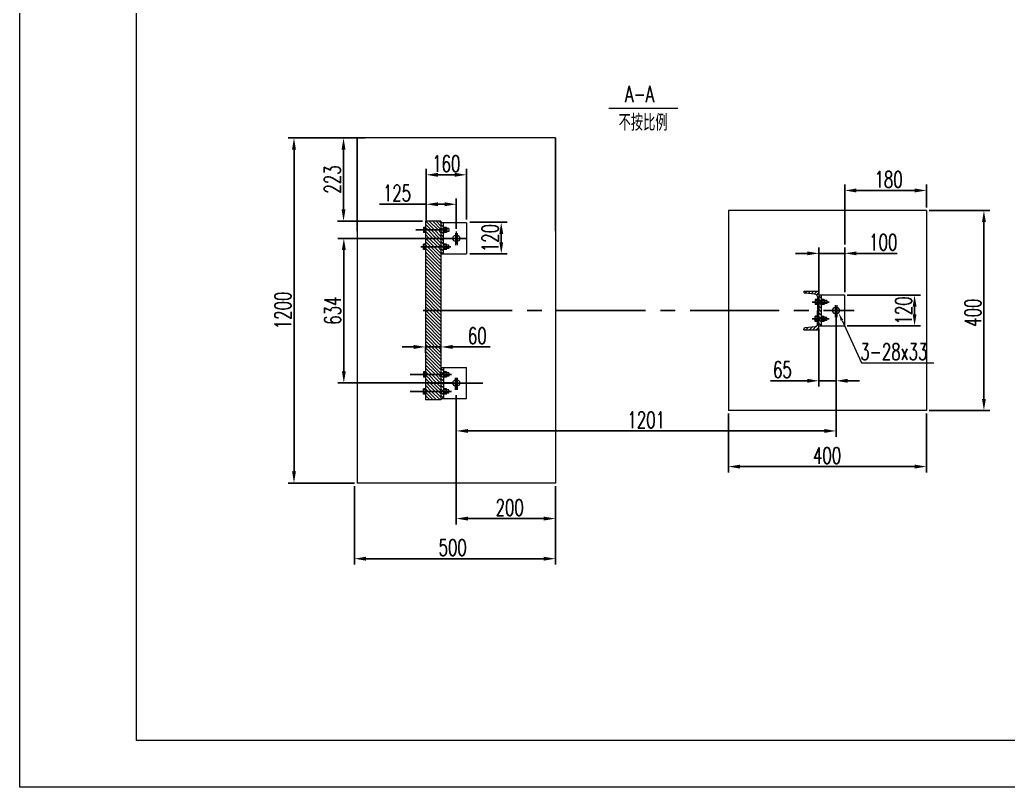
# Model space of a CAD drawing. Header units: millimetres. Extents: x 3384 to 3978, y 1077 to 1497.
# Drawn here: x 3384.3 to 3596, y 1076.5 to 1240.9 of the extents above; entities that cross this region are included whole.
import ezdxf

# ---------------------------------------------------------------- set-up
doc = ezdxf.new("R2010")
doc.units = ezdxf.units.MM
doc.linetypes.add('CENTER2', pattern=[28.575, 19.05, -3.175, 3.175, -3.175])
doc.layers.get('DEFPOINTS').update_dxf_attribs({"lineweight": 18})
for name, color, linetype, lineweight, true_color in [('1', 1, 'Continuous', 18, 0xff0000), ('2', 2, 'Continuous', 18, 0xffff00), ('3尺寸线', 2, 'Continuous', 18, 0xffff00)]:
    doc.layers.add(name, color=color, linetype=linetype, lineweight=lineweight, true_color=true_color)
doc.styles.add('HZ', font='txt.shx', dxfattribs={"width": 0.67, "bigfont": 'hztxt.shx'})
doc.styles.get("Standard").update_dxf_attribs({"font": 'arial.ttf'})
doc.styles.add('STYLE1', font='txt.shx', dxfattribs={"width": 0.67, "bigfont": 'hztxt.shx'})
doc.dimstyles.new('ISO-25', dxfattribs={"dimtxt": 2.5, "dimasz": 2.5, "dimexe": 1.25, "dimexo": 0.625, "dimtad": 1, "dimtxsty": 'Standard', "dimcen": 2.5, "dimadec": 0, "dimazin": 0, "dimtfac": 1, "dimtmove": 0, "dimatfit": 3, "dimfxl": 0, "dimarcsym": 0})

# ---------------------------------------------------------------- blocks, each defined once
blk = doc.blocks.new('*D38')
at = {"layer": '3尺寸线', "color": 0, "lineweight": -2, "transparency": 16777216}
for p, q in [((3579.08, 1200.05), (3592.02, 1200.05)), ((3590.77, 1197.55), (3590.77, 1159.69)), ((3579.08, 1157.19), (3592.02, 1157.19))]:
    blk.add_line(p, q, dxfattribs=at)
at = {"layer": '3尺寸线', "color": 0, "transparency": 16777216}
for points in [[(3590.36, 1197.55), (3591.19, 1197.55), (3590.77, 1200.05)], [(3590.36, 1159.69), (3591.19, 1159.69), (3590.77, 1157.19)]]:
    blk.add_solid(points, dxfattribs=at)
at = {"layer": 'DEFPOINTS', "color": 0, "transparency": 16777216}
for p in [(3578.46, 1200.05), (3578.46, 1157.19), (3590.77, 1157.19)]:
    blk.add_point(p, dxfattribs=at)
at = {"layer": '3尺寸线', "color": 0, "transparency": 16777216, "insert": (3588.4, 1178.14), "char_height": 3.5, "attachment_point": 5, "rotation": 90, "style": 'HZ'}
blk.add_mtext('400', dxfattribs=at)
blk = doc.blocks.new('*D39')
at = {"layer": '3尺寸线', "color": 0, "lineweight": -2, "transparency": 16777216}
for p, q in [((3458.23, 1215.58), (3452.37, 1215.58)), ((3453.62, 1200.24), (3453.62, 1213.08)), ((3470.55, 1197.74), (3452.37, 1197.74))]:
    blk.add_line(p, q, dxfattribs=at)
at = {"layer": '3尺寸线', "color": 0, "transparency": 16777216}
for points in [[(3453.21, 1213.08), (3454.04, 1213.08), (3453.62, 1215.58)], [(3453.21, 1200.24), (3454.04, 1200.24), (3453.62, 1197.74)]]:
    blk.add_solid(points, dxfattribs=at)
at = {"layer": 'DEFPOINTS', "color": 0, "transparency": 16777216}
for p in [(3453.62, 1215.58), (3458.85, 1215.58), (3471.18, 1197.74)]:
    blk.add_point(p, dxfattribs=at)
at = {"layer": '3尺寸线', "color": 0, "transparency": 16777216, "insert": (3451.25, 1206.66), "char_height": 3.5, "attachment_point": 5, "rotation": 90, "style": 'HZ'}
blk.add_mtext('223{}{}', dxfattribs=at)
blk = doc.blocks.new('*D40')
at = {"layer": '3尺寸线', "color": 0, "lineweight": -2, "transparency": 16777216}
for p, q in [((3470.5, 1194.05), (3452.44, 1194.05)), ((3453.69, 1191.55), (3453.69, 1165.59)), ((3476.96, 1163.09), (3452.44, 1163.09))]:
    blk.add_line(p, q, dxfattribs=at)
at = {"layer": '3尺寸线', "color": 0, "transparency": 16777216}
for points in [[(3453.27, 1191.55), (3454.11, 1191.55), (3453.69, 1194.05)], [(3453.27, 1165.59), (3454.11, 1165.59), (3453.69, 1163.09)]]:
    blk.add_solid(points, dxfattribs=at)
at = {"layer": 'DEFPOINTS', "color": 0, "transparency": 16777216}
for p in [(3471.12, 1194.05), (3453.69, 1163.09), (3477.59, 1163.09)]:
    blk.add_point(p, dxfattribs=at)
at = {"layer": '3尺寸线', "color": 0, "transparency": 16777216, "insert": (3451.31, 1178.57), "char_height": 3.5, "attachment_point": 5, "rotation": 90, "style": 'HZ'}
blk.add_mtext('634{}{}', dxfattribs=at)
blk = doc.blocks.new('*D41')
at = {"layer": '3尺寸线', "color": 0, "lineweight": -2, "transparency": 16777216}
for p, q in [((3455.95, 1141.03), (3455.95, 1124.22)), ((3498.99, 1141.03), (3498.99, 1124.22)), ((3458.45, 1125.47), (3496.49, 1125.47))]:
    blk.add_line(p, q, dxfattribs=at)
at = {"layer": '3尺寸线', "color": 0, "transparency": 16777216}
for points in [[(3458.45, 1125.89), (3458.45, 1125.05), (3455.95, 1125.47)], [(3496.49, 1125.89), (3496.49, 1125.05), (3498.99, 1125.47)]]:
    blk.add_solid(points, dxfattribs=at)
at = {"layer": 'DEFPOINTS', "color": 0, "transparency": 16777216}
for p in [(3455.95, 1141.66), (3498.99, 1141.66), (3498.99, 1125.47)]:
    blk.add_point(p, dxfattribs=at)
at = {"layer": '3尺寸线', "color": 0, "transparency": 16777216, "insert": (3477.01, 1127.85), "char_height": 3.5, "attachment_point": 5, "style": 'HZ'}
blk.add_mtext('500', dxfattribs=at)
blk = doc.blocks.new('*D42')
at = {"layer": '3尺寸线', "color": 0, "lineweight": -2, "transparency": 16777216}
for p, q in [((3455.95, 1215.58), (3441.77, 1215.58)), ((3443.02, 1213.08), (3443.02, 1144.16)), ((3455.95, 1141.66), (3441.77, 1141.66))]:
    blk.add_line(p, q, dxfattribs=at)
at = {"layer": '3尺寸线', "color": 0, "transparency": 16777216}
for points in [[(3442.6, 1213.08), (3443.43, 1213.08), (3443.02, 1215.58)], [(3442.6, 1144.16), (3443.43, 1144.16), (3443.02, 1141.66)]]:
    blk.add_solid(points, dxfattribs=at)
at = {"layer": 'DEFPOINTS', "color": 0, "transparency": 16777216}
for p in [(3456.58, 1215.58), (3443.02, 1141.66), (3456.58, 1141.66)]:
    blk.add_point(p, dxfattribs=at)
at = {"layer": '3尺寸线', "color": 0, "transparency": 16777216, "insert": (3440.64, 1178.62), "char_height": 3.5, "attachment_point": 5, "rotation": 90, "style": 'HZ'}
blk.add_mtext('1200{}{}', dxfattribs=at)
blk = doc.blocks.new('*D43')
at = {"layer": '3尺寸线', "color": 0, "lineweight": -2, "transparency": 16777216}
for p, q in [((3559.11, 1178), (3559.11, 1151.57)), ((3477.78, 1160.46), (3477.78, 1151.57)), ((3480.28, 1152.82), (3556.61, 1152.82))]:
    blk.add_line(p, q, dxfattribs=at)
at = {"layer": '3尺寸线', "color": 0, "transparency": 16777216}
for points in [[(3480.28, 1153.24), (3480.28, 1152.41), (3477.78, 1152.82)], [(3556.61, 1153.24), (3556.61, 1152.41), (3559.11, 1152.82)]]:
    blk.add_solid(points, dxfattribs=at)
at = {"layer": 'DEFPOINTS', "color": 0, "transparency": 16777216}
for p in [(3559.11, 1178.62), (3477.78, 1161.08), (3559.11, 1152.82)]:
    blk.add_point(p, dxfattribs=at)
at = {"layer": '3尺寸线', "color": 0, "transparency": 16777216, "insert": (3518.45, 1155.2), "char_height": 3.5, "attachment_point": 5, "style": 'HZ'}
blk.add_mtext('1201', dxfattribs=at)
blk = doc.blocks.new('*D44')
at = {"layer": '3尺寸线', "color": 0, "lineweight": -2, "transparency": 16777216}
for p, q in [((3477.78, 1159.14), (3477.78, 1132.81)), ((3498.99, 1140.41), (3498.99, 1132.81)), ((3480.28, 1134.06), (3496.49, 1134.06))]:
    blk.add_line(p, q, dxfattribs=at)
at = {"layer": '3尺寸线', "color": 0, "transparency": 16777216}
for points in [[(3480.28, 1134.48), (3480.28, 1133.64), (3477.78, 1134.06)], [(3496.49, 1134.48), (3496.49, 1133.64), (3498.99, 1134.06)]]:
    blk.add_solid(points, dxfattribs=at)
at = {"layer": 'DEFPOINTS', "color": 0, "transparency": 16777216}
for p in [(3477.78, 1159.77), (3498.99, 1141.03), (3498.99, 1134.06)]:
    blk.add_point(p, dxfattribs=at)
at = {"layer": '3尺寸线', "color": 0, "transparency": 16777216, "insert": (3489.21, 1136.43), "char_height": 3.5, "attachment_point": 5, "style": 'HZ'}
blk.add_mtext('200', dxfattribs=at)
blk = doc.blocks.new('*D45')
at = {"layer": '3尺寸线', "color": 0, "lineweight": -2, "transparency": 16777216}
for p, q in [((3471.33, 1198.37), (3471.33, 1202.61)), ((3477.78, 1196.12), (3477.78, 1202.61)), ((3471.33, 1201.36), (3461.32, 1201.36)), ((3475.28, 1201.36), (3473.83, 1201.36))]:
    blk.add_line(p, q, dxfattribs=at)
at = {"layer": '3尺寸线', "color": 0, "transparency": 16777216}
for points in [[(3473.83, 1201.78), (3473.83, 1200.94), (3471.33, 1201.36)], [(3475.28, 1201.78), (3475.28, 1200.94), (3477.78, 1201.36)]]:
    blk.add_solid(points, dxfattribs=at)
at = {"layer": 'DEFPOINTS', "color": 0, "transparency": 16777216}
for p in [(3471.33, 1201.36), (3471.33, 1197.74), (3477.78, 1195.49)]:
    blk.add_point(p, dxfattribs=at)
at = {"layer": '3尺寸线', "color": 0, "transparency": 16777216, "insert": (3465.08, 1203.74), "char_height": 3.5, "attachment_point": 5, "style": 'HZ'}
blk.add_mtext('125{}{}', dxfattribs=at)
blk = doc.blocks.new('*D46')
at = {"layer": '3尺寸线', "color": 0, "lineweight": -2, "transparency": 16777216}
for p, q in [((3471.33, 1197.65), (3471.33, 1208.91)), ((3479.96, 1198.09), (3479.96, 1208.91)), ((3477.46, 1207.66), (3473.83, 1207.66))]:
    blk.add_line(p, q, dxfattribs=at)
at = {"layer": '3尺寸线', "color": 0, "transparency": 16777216}
for points in [[(3473.83, 1208.08), (3473.83, 1207.25), (3471.33, 1207.66)], [(3477.46, 1208.08), (3477.46, 1207.25), (3479.96, 1207.66)]]:
    blk.add_solid(points, dxfattribs=at)
at = {"layer": 'DEFPOINTS', "color": 0, "transparency": 16777216}
for p in [(3471.33, 1207.66), (3471.33, 1197.02), (3479.96, 1197.46)]:
    blk.add_point(p, dxfattribs=at)
at = {"layer": '3尺寸线', "color": 0, "transparency": 16777216, "insert": (3475.64, 1210.04), "char_height": 3.5, "attachment_point": 5, "style": 'HZ'}
blk.add_mtext('160{}{}', dxfattribs=at)
blk = doc.blocks.new('*X4')
at = {"color": 0}
for p, q in [((1391.21, 1140.69), (1397.36, 1146.84)), ((1391.21, 1143.34), (1394.71, 1146.84)), ((1391.21, 1145.99), (1392.06, 1146.84)), ((1393.51, 1140.34), (1400.01, 1146.84)), ((1396.16, 1140.34), (1402.66, 1146.84)), ((1398.82, 1140.34), (1403.21, 1144.73)), ((1401.47, 1140.34), (1403.21, 1142.08)), ((1391.21, 1135.38), (1396.16, 1140.34)), ((1391.21, 1138.04), (1393.51, 1140.34)), ((1391.21, 1127.43), (1397.62, 1133.84)), ((1391.21, 1130.08), (1394.97, 1133.84)), ((1391.21, 1132.73), (1392.32, 1133.84)), ((1392.32, 1133.84), (1398.82, 1140.34)), ((1393.77, 1127.34), (1400.27, 1133.84)), ((1394.97, 1133.84), (1401.47, 1140.34)), ((1396.42, 1127.34), (1402.92, 1133.84)), ((1397.62, 1133.84), (1403.21, 1139.43)), ((1400.27, 1133.84), (1403.21, 1136.78)), ((1402.92, 1133.84), (1403.21, 1134.13)), ((1391.21, 1116.82), (1401.73, 1127.34)), ((1391.21, 1119.47), (1399.07, 1127.34)), ((1391.21, 1122.13), (1396.42, 1127.34)), ((1391.21, 1124.78), (1393.77, 1127.34)), ((1391.21, 1114.17), (1403.21, 1126.17)), ((1399.07, 1127.34), (1403.21, 1131.47)), ((1401.73, 1127.34), (1403.21, 1128.82)), ((1391.21, 1111.52), (1403.21, 1123.52)), ((1391.21, 1108.87), (1403.21, 1120.87)), ((1391.21, 1106.22), (1403.21, 1118.22)), ((1391.21, 1103.56), (1403.21, 1115.56)), ((1391.21, 1100.91), (1403.21, 1112.91)), ((1391.21, 1098.26), (1403.21, 1110.26)), ((1391.21, 1095.61), (1403.21, 1107.61)), ((1391.21, 1092.96), (1403.21, 1104.96)), ((1391.21, 1090.31), (1403.21, 1102.31)), ((1391.21, 1087.65), (1403.21, 1099.65)), ((1391.21, 1085), (1403.21, 1097)), ((1391.21, 1082.35), (1403.21, 1094.35)), ((1391.21, 1079.7), (1403.21, 1091.7)), ((1392, 1077.84), (1403.21, 1089.05)), ((1394.65, 1077.84), (1403.21, 1086.4)), ((1397.3, 1077.84), (1403.21, 1083.74)), ((1399.96, 1077.84), (1403.21, 1081.09)), ((1391.21, 1074.4), (1394.65, 1077.84)), ((1391.21, 1077.05), (1392, 1077.84)), ((1391.21, 1071.74), (1397.3, 1077.84)), ((1391.21, 1069.09), (1399.96, 1077.84)), ((1391.21, 1066.44), (1402.61, 1077.84)), ((1391.21, 1063.79), (1403.21, 1075.79)), ((1391.21, 1061.14), (1403.21, 1073.14)), ((1402.61, 1077.84), (1403.21, 1078.44)), ((1391.21, 1058.49), (1403.21, 1070.49)), ((1391.21, 1055.84), (1403.21, 1067.84)), ((1391.21, 1053.18), (1403.21, 1065.18)), ((1391.21, 1050.53), (1403.21, 1062.53)), ((1391.21, 1047.88), (1403.21, 1059.88)), ((1391.21, 1045.23), (1403.21, 1057.23)), ((1391.21, 1042.58), (1403.21, 1054.58)), ((1391.21, 1039.93), (1403.21, 1051.93)), ((1391.21, 1037.27), (1403.21, 1049.27)), ((1391.21, 1034.62), (1403.21, 1046.62)), ((1391.21, 1031.97), (1403.21, 1043.97)), ((1391.21, 1029.32), (1403.21, 1041.32)), ((1392.88, 1028.34), (1403.21, 1038.67)), ((1395.53, 1028.34), (1403.21, 1036.02)), ((1391.21, 1026.67), (1392.88, 1028.34)), ((1391.21, 1024.02), (1395.53, 1028.34)), ((1391.69, 1021.84), (1398.19, 1028.34)), ((1394.34, 1021.84), (1400.84, 1028.34)), ((1396.99, 1021.84), (1403.21, 1028.06)), ((1398.19, 1028.34), (1403.21, 1033.36)), ((1400.84, 1028.34), (1403.21, 1030.71)), ((1391.21, 1021.36), (1391.69, 1021.84)), ((1391.21, 1018.71), (1394.34, 1021.84)), ((1391.21, 1016.06), (1396.99, 1021.84)), ((1393.14, 1015.34), (1399.64, 1021.84)), ((1395.79, 1015.34), (1402.29, 1021.84)), ((1398.44, 1015.34), (1403.21, 1020.11)), ((1399.64, 1021.84), (1403.21, 1025.41)), ((1402.29, 1021.84), (1403.21, 1022.76)), ((1391.21, 1013.41), (1393.14, 1015.34)), ((1391.21, 1010.76), (1395.79, 1015.34)), ((1391.94, 1008.84), (1398.44, 1015.34)), ((1394.6, 1008.84), (1401.1, 1015.34)), ((1397.25, 1008.84), (1403.21, 1014.8)), ((1399.9, 1008.84), (1403.21, 1012.15)), ((1401.1, 1015.34), (1403.21, 1017.45)), ((1402.55, 1008.84), (1403.21, 1009.5))]:
    blk.add_line(p, q, dxfattribs=at)
blk = doc.blocks.new('*X3')
at = {"color": 0}
for p, q in [((1405.11, 1142.6), (1403.21, 1144.5)), ((1404.72, 1140.34), (1403.21, 1141.84)), ((1405.11, 1145.25), (1404.52, 1145.84)), ((1405.11, 1137.3), (1403.21, 1139.19)), ((1405.11, 1134.65), (1403.21, 1136.54)), ((1403.27, 1133.84), (1403.21, 1133.89)), ((1405.11, 1132), (1403.27, 1133.84)), ((1405.11, 1139.95), (1404.72, 1140.34)), ((1405.11, 1129.34), (1403.21, 1131.24)), ((1404.46, 1127.34), (1403.21, 1128.59)), ((1405.11, 1124.04), (1403.21, 1125.93)), ((1405.11, 1126.69), (1404.46, 1127.34)), ((1404.66, 1121.84), (1403.21, 1123.28)), ((1405.11, 1031.23), (1403.21, 1033.13)), ((1405.11, 1028.58), (1403.21, 1030.48)), ((1405.11, 1025.93), (1403.21, 1027.82)), ((1405.11, 1023.28), (1403.21, 1025.17)), ((1403.9, 1021.84), (1403.21, 1022.52)), ((1405.11, 1017.98), (1403.21, 1019.87)), ((1405.11, 1020.63), (1403.9, 1021.84)), ((1405.09, 1015.34), (1403.21, 1017.22)), ((1405.11, 1012.67), (1403.21, 1014.57)), ((1405.11, 1010.02), (1403.21, 1011.91)), ((1405.11, 1015.32), (1405.09, 1015.34))]:
    blk.add_line(p, q, dxfattribs=at)
blk = doc.blocks.new('*D47')
at = {"layer": '3尺寸线', "color": 0, "lineweight": -2, "transparency": 16777216}
for p, q in [((3480.65, 1197.5), (3488.65, 1197.5)), ((3487.4, 1195), (3487.4, 1193.24)), ((3480.65, 1190.74), (3488.65, 1190.74))]:
    blk.add_line(p, q, dxfattribs=at)
at = {"layer": '3尺寸线', "color": 0, "transparency": 16777216}
for points in [[(3486.99, 1195), (3487.82, 1195), (3487.4, 1197.5)], [(3486.99, 1193.24), (3487.82, 1193.24), (3487.4, 1190.74)]]:
    blk.add_solid(points, dxfattribs=at)
at = {"layer": 'DEFPOINTS', "color": 0, "transparency": 16777216}
for p in [(3480.02, 1197.5), (3480.02, 1190.74), (3487.4, 1190.74)]:
    blk.add_point(p, dxfattribs=at)
at = {"layer": '3尺寸线', "color": 0, "transparency": 16777216, "insert": (3485.03, 1194.12), "char_height": 3.5, "attachment_point": 5, "rotation": 90, "style": 'HZ'}
blk.add_mtext('120', dxfattribs=at)
blk = doc.blocks.new('*D33')
at = {"layer": '3尺寸线', "color": 0, "lineweight": -2, "transparency": 16777216}
for p, q in [((3536.04, 1156.56), (3536.04, 1143.94)), ((3578.46, 1156.56), (3578.46, 1143.94)), ((3538.54, 1145.19), (3575.96, 1145.19))]:
    blk.add_line(p, q, dxfattribs=at)
at = {"layer": '3尺寸线', "color": 0, "transparency": 16777216}
for points in [[(3538.54, 1145.61), (3538.54, 1144.77), (3536.04, 1145.19)], [(3575.96, 1145.61), (3575.96, 1144.77), (3578.46, 1145.19)]]:
    blk.add_solid(points, dxfattribs=at)
at = {"layer": 'DEFPOINTS', "color": 0, "transparency": 16777216}
for p in [(3536.04, 1157.19), (3578.46, 1157.19), (3578.46, 1145.19)]:
    blk.add_point(p, dxfattribs=at)
at = {"layer": '3尺寸线', "color": 0, "transparency": 16777216, "insert": (3557.19, 1147.56), "char_height": 3.5, "attachment_point": 5, "style": 'HZ'}
blk.add_mtext('400', dxfattribs=at)
blk = doc.blocks.new('*D34')
at = {"layer": '3尺寸线', "color": 0, "lineweight": -2, "transparency": 16777216}
for p, q in [((3555.43, 1182.56), (3555.43, 1192.1)), ((3560.96, 1182.56), (3560.96, 1192.1)), ((3552.93, 1190.85), (3550.43, 1190.85)), ((3555.43, 1190.85), (3560.96, 1190.85)), ((3563.46, 1190.85), (3572.18, 1190.85))]:
    blk.add_line(p, q, dxfattribs=at)
at = {"layer": '3尺寸线', "color": 0, "transparency": 16777216}
for points in [[(3552.93, 1191.26), (3552.93, 1190.43), (3555.43, 1190.85)], [(3563.46, 1191.26), (3563.46, 1190.43), (3560.96, 1190.85)]]:
    blk.add_solid(points, dxfattribs=at)
at = {"layer": 'DEFPOINTS', "color": 0, "transparency": 16777216}
for p in [(3555.43, 1190.85), (3555.43, 1181.93), (3560.96, 1181.93)]:
    blk.add_point(p, dxfattribs=at)
at = {"layer": '3尺寸线', "color": 0, "transparency": 16777216, "insert": (3569.21, 1193.22), "char_height": 3.5, "attachment_point": 5, "style": 'HZ'}
blk.add_mtext('100', dxfattribs=at)
blk = doc.blocks.new('*D35')
at = {"layer": '3尺寸线', "color": 0, "lineweight": -2, "transparency": 16777216}
for p, q in [((3559.11, 1177.93), (3559.11, 1162.31)), ((3555.43, 1174.67), (3555.43, 1162.31)), ((3552.93, 1163.56), (3545.04, 1163.56)), ((3559.11, 1163.56), (3555.43, 1163.56)), ((3561.61, 1163.56), (3564.11, 1163.56))]:
    blk.add_line(p, q, dxfattribs=at)
at = {"layer": '3尺寸线', "color": 0, "transparency": 16777216}
for points in [[(3552.93, 1163.98), (3552.93, 1163.14), (3555.43, 1163.56)], [(3561.61, 1163.98), (3561.61, 1163.14), (3559.11, 1163.56)]]:
    blk.add_solid(points, dxfattribs=at)
at = {"layer": 'DEFPOINTS', "color": 0, "transparency": 16777216}
for p in [(3559.11, 1178.55), (3555.43, 1175.3), (3555.43, 1163.56)]:
    blk.add_point(p, dxfattribs=at)
at = {"layer": '3尺寸线', "color": 0, "transparency": 16777216, "insert": (3547.62, 1165.94), "char_height": 3.5, "attachment_point": 5, "style": 'HZ'}
blk.add_mtext('65', dxfattribs=at)
blk = doc.blocks.new('*D36')
at = {"layer": '3尺寸线', "color": 0, "lineweight": -2, "transparency": 16777216}
for p, q in [((3560.96, 1192.72), (3560.96, 1205.56)), ((3578.46, 1200.67), (3578.46, 1205.56)), ((3563.46, 1204.31), (3575.96, 1204.31))]:
    blk.add_line(p, q, dxfattribs=at)
at = {"layer": '3尺寸线', "color": 0, "transparency": 16777216}
for points in [[(3563.46, 1204.73), (3563.46, 1203.89), (3560.96, 1204.31)], [(3575.96, 1204.73), (3575.96, 1203.89), (3578.46, 1204.31)]]:
    blk.add_solid(points, dxfattribs=at)
at = {"layer": 'DEFPOINTS', "color": 0, "transparency": 16777216}
for p in [(3578.46, 1204.31), (3578.46, 1200.05), (3560.96, 1192.1)]:
    blk.add_point(p, dxfattribs=at)
at = {"layer": '3尺寸线', "color": 0, "transparency": 16777216, "insert": (3570.36, 1206.68), "char_height": 3.5, "attachment_point": 5, "style": 'HZ'}
blk.add_mtext('180', dxfattribs=at)
blk = doc.blocks.new('*D37')
at = {"layer": '3尺寸线', "color": 0, "lineweight": -2, "transparency": 16777216}
for p, q in [((3561.52, 1181.93), (3577.17, 1181.93)), ((3575.92, 1179.43), (3575.92, 1177.8)), ((3561.52, 1175.3), (3577.17, 1175.3))]:
    blk.add_line(p, q, dxfattribs=at)
at = {"layer": '3尺寸线', "color": 0, "transparency": 16777216}
for points in [[(3575.51, 1179.43), (3576.34, 1179.43), (3575.92, 1181.93)], [(3575.51, 1177.8), (3576.34, 1177.8), (3575.92, 1175.3)]]:
    blk.add_solid(points, dxfattribs=at)
at = {"layer": 'DEFPOINTS', "color": 0, "transparency": 16777216}
for p in [(3560.89, 1181.93), (3560.89, 1175.3), (3575.92, 1175.3)]:
    blk.add_point(p, dxfattribs=at)
at = {"layer": '3尺寸线', "color": 0, "transparency": 16777216, "insert": (3573.55, 1178.62), "char_height": 3.5, "attachment_point": 5, "rotation": 90, "style": 'HZ'}
blk.add_mtext('120', dxfattribs=at)
blk = doc.blocks.new('*X2')
at = {"color": 0}
for p, q in [((1555.73, 1087.44), (1554.05, 1089.11)), ((1555.95, 1087.22), (1555.73, 1087.44)), ((1555.95, 1084.57), (1554.05, 1086.46)), ((1555.95, 1081.92), (1554.05, 1083.81)), ((1555.95, 1079.27), (1554.05, 1081.16)), ((1554.72, 1077.84), (1554.05, 1078.51)), ((1555.95, 1073.96), (1554.05, 1075.86)), ((1555.92, 1071.34), (1554.05, 1073.21)), ((1555.95, 1076.62), (1554.72, 1077.84)), ((1555.95, 1068.66), (1554.05, 1070.55)), ((1555.95, 1066.01), (1554.05, 1067.9)), ((1555.95, 1071.31), (1555.92, 1071.34))]:
    blk.add_line(p, q, dxfattribs=at)
blk = doc.blocks.new('*X5')
at = {"color": 0}
for p, q in [((1543.34, 1091.29), (1544.89, 1092.84)), ((1545.74, 1091.04), (1547.54, 1092.84)), ((1548.14, 1090.79), (1550.19, 1092.84)), ((1550.54, 1090.54), (1552.84, 1092.84)), ((1552.43, 1089.78), (1554.05, 1091.4)), ((1552.85, 1087.54), (1554.05, 1088.74)), ((1552.85, 1084.89), (1554.05, 1086.09)), ((1552.85, 1082.24), (1554.05, 1083.44)), ((1552.85, 1079.59), (1554.05, 1080.79)), ((1552.85, 1076.94), (1553.75, 1077.84)), ((1552.85, 1074.29), (1554.05, 1075.49)), ((1552.85, 1071.63), (1554.05, 1072.83)), ((1553.75, 1077.84), (1554.05, 1078.14)), ((1544.05, 1062.84), (1545.86, 1064.64)), ((1546.71, 1062.84), (1548.82, 1064.95)), ((1549.36, 1062.84), (1552.08, 1065.56)), ((1552.01, 1062.84), (1554.05, 1064.88)), ((1552.48, 1065.96), (1554.05, 1067.53)), ((1552.85, 1068.98), (1554.05, 1070.18))]:
    blk.add_line(p, q, dxfattribs=at)
blk = doc.blocks.new('*D50')
at = {"layer": '3尺寸线', "color": 0, "lineweight": -2, "transparency": 16777216}
for p, q in [((3468.68, 1170.81), (3466.18, 1170.81)), ((3471.18, 1170.81), (3474.49, 1170.81)), ((3471.18, 1170.78), (3471.18, 1169.56)), ((3474.49, 1170.78), (3474.49, 1169.56)), ((3476.99, 1170.81), (3485.04, 1170.81))]:
    blk.add_line(p, q, dxfattribs=at)
at = {"layer": '3尺寸线', "color": 0, "transparency": 16777216}
for points in [[(3468.68, 1171.23), (3468.68, 1170.39), (3471.18, 1170.81)], [(3476.99, 1171.23), (3476.99, 1170.39), (3474.49, 1170.81)]]:
    blk.add_solid(points, dxfattribs=at)
at = {"layer": 'DEFPOINTS', "color": 0, "transparency": 16777216}
for p in [(3471.18, 1171.41), (3474.49, 1171.41), (3474.49, 1170.81)]:
    blk.add_point(p, dxfattribs=at)
at = {"layer": '3尺寸线', "color": 0, "transparency": 16777216, "insert": (3482.27, 1173.19), "char_height": 3.5, "attachment_point": 5, "style": 'HZ'}
blk.add_mtext('60{}{}', dxfattribs=at)

msp = doc.modelspace()

# ---------------------------------------------------------------- linework, layer by layer
at = {"color": 3, "linetype": 'ByBlock'}
for p, q in [((3468.95339, 1194.05298), (3479.95909, 1194.05298)), ((3475.52091, 1195.8501), (3469.09642, 1195.8501)), ((3470.15033, 1192.25586), (3476.57482, 1192.25586)), ((3553.96437, 1180.41423), (3557.61188, 1180.41423)), ((3553.96437, 1176.81999), (3557.61188, 1176.81999)), ((3476.71785, 1164.88434), (3467.88929, 1164.88434)), ((3483.47899, 1163.08722), (3472.47329, 1163.08722)), ((3477.58776, 1164.19346), (3477.58776, 1161.63474)), ((3477.78195, 1164.02804), (3477.78195, 1162.15473)), ((3477.97614, 1164.19346), (3477.97614, 1161.63474)), ((3476.71785, 1161.2901), (3467.88929, 1161.2901)), ((3476.71785, 1161.2901), (3467.88929, 1161.2901))]:
    msp.add_line(p, q, dxfattribs=at)
at = {"color": 3, "linetype": 'CENTER2'}
msp.add_line((3470.69617, 1178.61711), (3562.99681, 1178.61711), dxfattribs=at)
at = {"layer": '1', "linetype": 'ByBlock'}
for p, q in [((3498.98833, 1215.57788), (3456.57556, 1215.57788)), ((3456.57556, 1215.57788), (3456.57556, 1141.65634)), ((3456.57556, 1195.57788), (3456.57556, 1215.57788)), ((3498.98833, 1215.57788), (3498.98833, 1141.65634)), ((3498.98833, 1195.57788), (3498.98833, 1215.57788)), ((3578.45753, 1200.04799), (3536.04477, 1200.04799)), ((3536.04477, 1200.04799), (3536.04477, 1157.18623)), ((3578.45753, 1200.04799), (3578.45753, 1157.18623)), ((3474.4945, 1197.74124), (3471.17674, 1197.74124)), ((3471.17674, 1197.74124), (3471.17674, 1159.49298)), ((3474.4945, 1197.74124), (3474.4945, 1159.49298)), ((3474.4945, 1197.74124), (3474.4945, 1159.49298)), ((3474.4945, 1197.46476), (3479.95909, 1197.46476)), ((3475.01787, 1190.73522), (3475.01787, 1197.37074)), ((3475.12224, 1196.52775), (3475.12224, 1195.20064)), ((3475.78175, 1196.19597), (3475.78175, 1195.53242)), ((3476.17287, 1196.19597), (3476.17287, 1195.53242)), ((3479.95909, 1197.37074), (3479.95909, 1190.73522)), ((3477.78195, 1194.65753), (3477.58776, 1194.65753)), ((3477.78195, 1194.65753), (3477.97614, 1194.65753)), ((3475.12224, 1191.57822), (3475.12224, 1192.90532)), ((3476.17287, 1191.91), (3476.17287, 1192.57355)), ((3477.78195, 1193.44844), (3477.58776, 1193.44844)), ((3477.78195, 1193.44844), (3477.97614, 1193.44844)), ((3474.4945, 1190.73522), (3479.95909, 1190.73522)), ((3552.22288, 1182.76431), (3555.43004, 1182.76431)), ((3552.22288, 1182.76431), (3552.22288, 1182.60041)), ((3554.62787, 1182.11114), (3552.45808, 1182.33919)), ((3555.09827, 1181.5887), (3555.09827, 1178.61711)), ((3555.43004, 1182.76431), (3555.43004, 1178.61711)), ((3555.43004, 1181.93487), (3560.89464, 1181.93487)), ((3555.95342, 1175.29935), (3555.95342, 1181.93487)), ((3560.89464, 1181.93487), (3560.89464, 1175.29935)), ((3556.05779, 1181.09188), (3556.05779, 1179.76477)), ((3557.10841, 1180.7601), (3557.10841, 1180.09655)), ((3559.10861, 1179.22166), (3558.91442, 1179.22166)), ((3559.10861, 1179.22166), (3559.3028, 1179.22166)), ((3555.09827, 1175.64552), (3555.09827, 1178.61711)), ((3555.43004, 1174.46991), (3555.43004, 1178.61711)), ((3556.05779, 1176.14235), (3556.05779, 1177.46945)), ((3557.10841, 1176.47412), (3557.10841, 1177.13768)), ((3559.10861, 1178.01256), (3558.91442, 1178.01256)), ((3559.10861, 1178.01256), (3559.3028, 1178.01256)), ((3554.62787, 1175.12309), (3552.45808, 1174.89503)), ((3555.43004, 1175.29935), (3560.89464, 1175.29935)), ((3552.22288, 1174.46991), (3552.22288, 1174.63381)), ((3552.22288, 1174.46991), (3555.43004, 1174.46991)), ((3474.4945, 1166.40498), (3479.95909, 1166.40498)), ((3475.01787, 1166.40498), (3475.01787, 1159.76946)), ((3479.95909, 1159.76946), (3479.95909, 1166.40498)), ((3475.12224, 1165.56199), (3475.12224, 1164.23488)), ((3476.17287, 1165.23021), (3476.17287, 1164.56666)), ((3477.78195, 1163.69177), (3477.58776, 1163.69177)), ((3477.78195, 1162.48268), (3477.58776, 1162.48268)), ((3477.78195, 1163.69177), (3477.97614, 1163.69177)), ((3477.78195, 1162.48268), (3477.97614, 1162.48268)), ((3475.12224, 1160.61246), (3475.12224, 1161.93956)), ((3476.17287, 1160.94424), (3476.17287, 1161.60779)), ((3474.4945, 1159.49298), (3471.17674, 1159.49298)), ((3474.4945, 1159.76946), (3479.95909, 1159.76946)), ((3578.45753, 1157.18623), (3536.04477, 1157.18623)), ((3498.98833, 1141.65634), (3456.57556, 1141.65634))]:
    msp.add_line(p, q, dxfattribs=at)
at = {"layer": '1', "color": 1, "linetype": 'ByBlock'}
for p, q in [((3471.14643, 1196.41238), (3470.73171, 1196.41238)), ((3470.73171, 1196.41238), (3470.73171, 1195.30646)), ((3471.14643, 1196.18908), (3470.73288, 1196.18908)), ((3475.12224, 1196.52775), (3475.01165, 1196.52775)), ((3475.64756, 1196.41715), (3475.12224, 1196.41715)), ((3476.17287, 1196.19597), (3475.12224, 1196.19597)), ((3475.64756, 1196.41715), (3475.64756, 1195.31123)), ((3471.14643, 1195.30646), (3470.73171, 1195.30646)), ((3471.14643, 1195.52553), (3470.73288, 1195.52553)), ((3475.12224, 1195.20064), (3475.01165, 1195.20064)), ((3476.17287, 1195.53242), (3475.12224, 1195.53242)), ((3475.64756, 1195.31123), (3475.12224, 1195.31123)), ((3470.73171, 1191.69359), (3470.73171, 1192.79951)), ((3471.14643, 1192.79951), (3470.73171, 1192.79951)), ((3471.14643, 1192.58044), (3470.73288, 1192.58044)), ((3471.14643, 1191.91689), (3470.73288, 1191.91689)), ((3475.12224, 1192.90532), (3475.01165, 1192.90532)), ((3475.64756, 1192.79473), (3475.12224, 1192.79473)), ((3476.17287, 1192.57355), (3475.12224, 1192.57355)), ((3476.17287, 1191.91), (3475.12224, 1191.91)), ((3475.64756, 1191.68881), (3475.64756, 1192.79473)), ((3471.14643, 1191.69359), (3470.73171, 1191.69359)), ((3475.12224, 1191.57822), (3475.01165, 1191.57822)), ((3475.64756, 1191.68881), (3475.12224, 1191.68881)), ((3554.66702, 1180.98514), (3554.66702, 1179.87922)), ((3555.08174, 1180.98514), (3554.66702, 1180.98514)), ((3555.08174, 1179.87922), (3554.66702, 1179.87922)), ((3555.08174, 1180.76184), (3554.6682, 1180.76184)), ((3555.08174, 1180.09829), (3554.6682, 1180.09829)), ((3556.05779, 1181.09188), (3555.9472, 1181.09188)), ((3556.05779, 1179.76477), (3555.9472, 1179.76477)), ((3556.5831, 1180.98128), (3556.05779, 1180.98128)), ((3557.10841, 1180.7601), (3556.05779, 1180.7601)), ((3557.10841, 1180.09655), (3556.05779, 1180.09655)), ((3556.5831, 1179.87536), (3556.05779, 1179.87536)), ((3556.5831, 1180.98128), (3556.5831, 1179.87536)), ((3555.08174, 1177.37227), (3554.66702, 1177.37227)), ((3554.66702, 1176.26635), (3554.66702, 1177.37227)), ((3555.08174, 1177.1532), (3554.6682, 1177.1532)), ((3556.05779, 1177.46945), (3555.9472, 1177.46945)), ((3556.5831, 1177.35886), (3556.05779, 1177.35886)), ((3557.10841, 1177.13768), (3556.05779, 1177.13768)), ((3556.5831, 1176.25294), (3556.5831, 1177.35886)), ((3555.08174, 1176.26635), (3554.66702, 1176.26635)), ((3555.08174, 1176.48965), (3554.6682, 1176.48965)), ((3556.05779, 1176.14235), (3555.9472, 1176.14235)), ((3557.10841, 1176.47412), (3556.05779, 1176.47412)), ((3556.5831, 1176.25294), (3556.05779, 1176.25294)), ((3470.73171, 1165.44662), (3470.73171, 1164.3407)), ((3471.14643, 1165.44662), (3470.73171, 1165.44662)), ((3471.14643, 1164.3407), (3470.73171, 1164.3407)), ((3471.14643, 1165.22332), (3470.73288, 1165.22332)), ((3471.14643, 1164.55977), (3470.73288, 1164.55977)), ((3475.12224, 1165.56199), (3475.01165, 1165.56199)), ((3475.64756, 1165.45139), (3475.12224, 1165.45139)), ((3476.17287, 1165.23021), (3475.12224, 1165.23021)), ((3476.17287, 1164.56666), (3475.12224, 1164.56666)), ((3475.64756, 1164.34547), (3475.12224, 1164.34547)), ((3475.64756, 1165.45139), (3475.64756, 1164.34547)), ((3475.12224, 1164.23488), (3475.01165, 1164.23488)), ((3470.73171, 1160.72783), (3470.73171, 1161.83375)), ((3471.14643, 1161.83375), (3470.73171, 1161.83375)), ((3471.14643, 1160.72783), (3470.73171, 1160.72783)), ((3471.14643, 1161.61468), (3470.73288, 1161.61468)), ((3471.14643, 1160.95113), (3470.73288, 1160.95113)), ((3475.12224, 1161.93956), (3475.01165, 1161.93956)), ((3475.12224, 1160.61246), (3475.01165, 1160.61246)), ((3475.64756, 1161.82897), (3475.12224, 1161.82897)), ((3476.17287, 1161.60779), (3475.12224, 1161.60779)), ((3476.17287, 1160.94424), (3475.12224, 1160.94424)), ((3475.64756, 1160.72305), (3475.12224, 1160.72305)), ((3475.64756, 1160.72305), (3475.64756, 1161.82897))]:
    msp.add_line(p, q, dxfattribs=at)
at = {"layer": '1', "linetype": 'ByBlock'}
for centre, radius, start, end in [((3477.58776, 1194.05298), 0.60455, 90, 270), ((3477.97614, 1194.05298), 0.60455, 270, 90), ((3552.48553, 1182.60041), 0.26266, 180, 264), ((3554.57296, 1181.5887), 0.52531, 0, 84), ((3558.91442, 1178.61711), 0.60455, 90, 270), ((3559.3028, 1178.61711), 0.60455, 270, 90), ((3552.48553, 1174.63381), 0.26266, 96, 180), ((3554.57296, 1175.64552), 0.52531, 276, 0), ((3477.58776, 1163.08722), 0.60455, 90, 270), ((3477.97614, 1163.08722), 0.60455, 270, 90)]:
    msp.add_arc(centre, radius, start, end, dxfattribs=at)
at = {"layer": '2', "linetype": 'ByBlock'}
for p, q in [((3510.46552, 1221.96397), (3525.20945, 1221.96397)), ((3477.58776, 1195.15922), (3477.58776, 1192.6005)), ((3477.78195, 1195.49366), (3477.78195, 1192.85423)), ((3477.78195, 1194.9938), (3477.78195, 1193.12049)), ((3477.97614, 1195.15922), (3477.97614, 1192.6005)), ((3553.96437, 1180.41423), (3557.61188, 1180.41423)), ((3558.91442, 1179.72334), (3558.91442, 1177.16463)), ((3559.10861, 1179.55793), (3559.10861, 1177.68462)), ((3559.3028, 1179.72334), (3559.3028, 1177.16463))]:
    msp.add_line(p, q, dxfattribs=at)
msp.add_solid([(3560.6429, 1176.61563), (3560.11908, 1176.37608), (3559.66234, 1178.06733)], dxfattribs=at)
at = {"layer": '3尺寸线'}
for p, q in [((3560.38099, 1176.49586), (3564.54237, 1167.39624)), ((3564.54237, 1167.39624), (3580.06423, 1167.39624))]:
    msp.add_line(p, q, dxfattribs=at)
msp.add_lwpolyline([(3978.29059, 1076.53994), (3384.29059, 1076.53994), (3384.29059, 1496.53994), (3978.29059, 1496.53994)], close=True, dxfattribs=at)
at = {"layer": '3尺寸线', "color": 1}
msp.add_lwpolyline([(3409.29059, 1486.53994), (3968.29059, 1486.53994), (3968.29059, 1086.53994), (3409.29059, 1086.53994)], close=True, dxfattribs=at)

# ---------------------------------------------------------------- block references
at = {"layer": '2', "linetype": 'ByBlock'}
for name, p, xscale, yscale, zscale in [('*X4', (3859.13694, 880.56979), -0.276480000000447, 0.2764799999999923, 0.2764800000000001), ('*X3', (3086.5343, 880.56979), 0.276480000000447, 0.276480000000447, 0.276480000000447), ('*X5', (3125.75408, 880.61799), 0.276480000000447, 0.276480000000447, 0.276480000000447), ('*X2', (3125.76544, 880.61679), 0.276480000000447, 0.276480000000447, 0.276480000000447)]:
    msp.add_blockref(name, p, dxfattribs=dict(at, xscale=xscale, yscale=yscale, zscale=zscale))

# ---------------------------------------------------------------- texts
at = {"layer": '2', "linetype": 'ByBlock', "style": 'HZ', "width": 0.75}
msp.add_text('不按比例', height=3.5, dxfattribs=at).set_placement((3512.53072, 1217.08897))
at = {"layer": '2', "linetype": 'ByBlock', "insert": (3513.91464, 1226.71929), "char_height": 3.5, "width": 35.254, "attachment_point": 1, "style": 'HZ'}
msp.add_mtext('\\Ftxt.shx;A-A', dxfattribs=at)
at = {"layer": '3尺寸线', "style": 'STYLE1', "width": 0.67}
msp.add_text('3-28x33', height=3.5, dxfattribs=at).set_placement((3564.29493, 1168.03721))

# ---------------------------------------------------------------- dimensions: what is measured, and where the dimension line sits
at = {"layer": '3尺寸线'}
for base, p1, p2, angle, text, picture, middle in [((3443.0166, 1141.65634), (3456.57556, 1215.57788), (3456.57556, 1141.65634), 90, '1200{}{}', '*D42', (3440.6416, 1178.61711)), ((3453.62248, 1215.57788), (3471.17674, 1197.74124), (3458.85184, 1215.57788), 90, '223{}{}', '*D39', (3451.24748, 1206.65956)), ((3471.3282, 1207.66184), (3479.95909, 1197.46476), (3471.3282, 1197.02222), 180, '160{}{}', '*D46', (3475.64365, 1210.03684)), ((3471.3282, 1201.36138), (3477.78195, 1195.49366), (3471.3282, 1197.74124), 180, '125{}{}', '*D45', (3465.07653, 1203.73638)), ((3453.68954, 1163.08722), (3471.12049, 1194.05298), (3477.58776, 1163.08722), 90, '634{}{}', '*D40', (3451.31454, 1178.5701))]:
    dim = msp.add_linear_dim(base=base, p1=p1, p2=p2, angle=angle, text=text, dimstyle='ISO-25', override={"dimtxt": 3.5, "dimgap": 0.625, "dimtad": 1, "dimjust": 0, "dimdec": 4, "dimlfac": 1, "dimtxsty": 'HZ', "dimse1": 0, "dimse2": 0, "dimsd1": 0, "dimsd2": 0, "dimadec": 2, "dimtdec": 4}, dxfattribs=at)
    dim.commit()
    dim.dimension.update_dxf_attribs({"geometry": picture, "text_midpoint": middle})
for base, p1, p2, text, picture, middle in [((3578.45753, 1204.30871), (3560.95714, 1192.09715), (3578.45753, 1200.04799), '180', '*D36', (3570.35592, 1204.30871)), ((3555.43004, 1190.84715), (3560.95714, 1181.93487), (3555.43004, 1181.93487), '100', '*D34', (3569.20714, 1190.84715)), ((3555.43004, 1163.56141), (3559.10861, 1178.55461), (3555.43004, 1175.29935), '65', '*D35', (3547.61754, 1163.56141)), ((3498.98833, 1134.05925), (3477.78195, 1159.76946), (3498.98833, 1141.03134), '200', '*D44', (3489.20958, 1134.05925)), ((3578.45753, 1145.18893), (3536.04477, 1157.18623), (3578.45753, 1157.18623), '400', '*D33', (3557.1939, 1145.18893)), ((3498.98833, 1125.47056), (3455.95056, 1141.65634), (3498.98833, 1141.65634), '500', '*D41', (3477.007, 1125.47056))]:
    dim = msp.add_linear_dim(base=base, p1=p1, p2=p2, text=text, dimstyle='ISO-25', override={"dimtxt": 3.5, "dimdec": 4, "dimtxsty": 'HZ', "dimadec": 2, "dimtdec": 4}, dxfattribs=at)
    dim.commit()
    dim.dimension.update_dxf_attribs({"geometry": picture, "text_midpoint": middle, "dimtype": 160})
for base, p1, p2, text, picture, middle in [((3590.77167, 1157.18623), (3578.45753, 1200.04799), (3578.45753, 1157.18623), '400', '*D38', (3590.77167, 1178.14471)), ((3487.40432, 1190.73522), (3480.02159, 1197.50076), (3480.02159, 1190.73522), '120', '*D47', (3487.40432, 1194.11799)), ((3575.92177, 1175.29935), (3560.89464, 1181.93487), (3560.89464, 1175.29935), '120', '*D37', (3575.92177, 1178.61711))]:
    dim = msp.add_linear_dim(base=base, p1=p1, p2=p2, angle=90, text=text, dimstyle='ISO-25', override={"dimtxt": 3.5, "dimdec": 4, "dimtxsty": 'HZ', "dimadec": 2, "dimtdec": 4}, dxfattribs=at)
    dim.commit()
    dim.dimension.update_dxf_attribs({"geometry": picture, "text_midpoint": middle, "dimtype": 160})
for base, p1, p2, text, picture, middle in [((3559.10861, 1152.82194), (3477.78195, 1161.08233), (3559.10861, 1178.62128), '1201', '*D43', (3518.44528, 1155.19694)), ((3474.4945, 1170.81152), (3471.17674, 1171.40606), (3474.4945, 1171.40606), '60{}{}', '*D50', (3482.26908, 1173.18652))]:
    dim = msp.add_linear_dim(base=base, p1=p1, p2=p2, text=text, dimstyle='ISO-25', override={"dimtxt": 3.5, "dimgap": 0.625, "dimtad": 1, "dimjust": 0, "dimdec": 4, "dimlfac": 1, "dimtxsty": 'HZ', "dimse1": 0, "dimse2": 0, "dimsd1": 0, "dimsd2": 0, "dimadec": 2, "dimtdec": 4}, dxfattribs=at)
    dim.commit()
    dim.dimension.update_dxf_attribs({"geometry": picture, "text_midpoint": middle})

doc.saveas('drawing.dxf')
